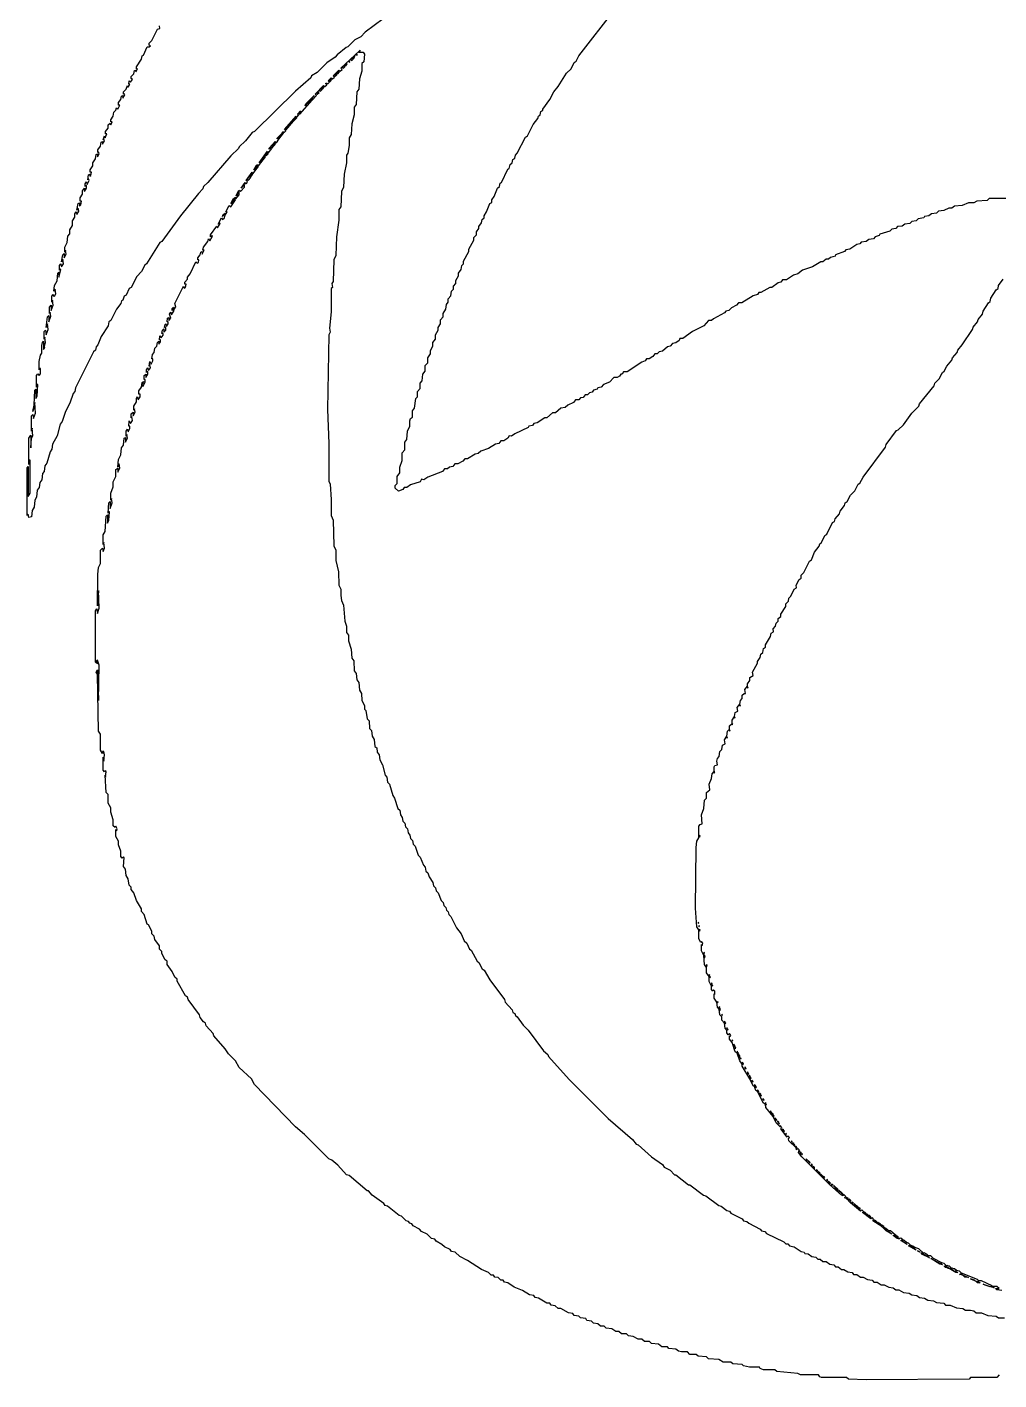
# Model space of a CAD drawing. Extents: x -695846 to 822170, y -413475 to 397179.
# Drawn here: x -309590 to -309173, y 126819 to 127400 of the extents above; entities that cross this region are included whole.
import ezdxf

# ---------------------------------------------------------------- set-up
doc = ezdxf.new("R2010")
doc.units = 0
doc.header["$LTSCALE"] = 1000
doc.header["$MEASUREMENT"] = 0

# ---------------------------------------------------------------- blocks, each defined once
blk = doc.blocks.new('中亿国际')
at = {"color": 4, "linetype": 'Continuous'}
for points in [[(2530224.44, -167420.67), (2530216.76, -167426.43), (2530214.84, -167428.35), (2530212.37, -167429.73), (2530209.35, -167432.74), (2530208.53, -167433.02), (2530204.69, -167436.04), (2530203.87, -167437.13), (2530200.3, -167439.6), (2530196.19, -167443.72), (2530193.72, -167445.09), (2530193.44, -167445.91), (2530186.86, -167451.67), (2530169.3, -167468.96), (2530168.2, -167469.5), (2530165.46, -167473.07), (2530162.72, -167475.54), (2530162.44, -167476.36), (2530159.15, -167479.38), (2530149.27, -167490.9), (2530147.35, -167492.55), (2530147.08, -167493.65), (2530145.16, -167495.57), (2530137.48, -167505.17), (2530129.52, -167516.14), (2530128.7, -167516.69), (2530122.94, -167525.74), (2530122.12, -167526.29), (2530120.74, -167529.04), (2530118.82, -167531.23), (2530116.35, -167535.89), (2530115.53, -167536.44), (2530114.16, -167539.19), (2530113.34, -167539.73), (2530112.79, -167541.38), (2530112.24, -167541.66), (2530111.96, -167542.75), (2530110.04, -167545.22), (2530107.58, -167550.16), (2530106.75, -167550.71), (2530106.48, -167552.35), (2530103.46, -167557.02), (2530102.09, -167560.58), (2530101.27, -167561.41), (2530100.99, -167562.78), (2530100.17, -167563.6), (2530092.49, -167578.97), (2530092.21, -167580.61), (2530091.39, -167581.43), (2530090.02, -167585.55), (2530088.1, -167589.12), (2530086.73, -167593.5), (2530085.9, -167594.6), (2530084.53, -167599.54), (2530082.61, -167603.11), (2530082.34, -167605.3), (2530081.51, -167606.4), (2530080.14, -167611.34), (2530079.32, -167612.43), (2530079.04, -167614.9), (2530078.22, -167615.73), (2530077.95, -167618.47), (2530077.12, -167619.57), (2530076.85, -167621.76), (2530076.03, -167622.86), (2530075.75, -167625.88), (2530074.93, -167627.25), (2530074.66, -167630.27), (2530073.83, -167631.64), (2530073.56, -167634.38), (2530072.46, -167634.66), (2530072.19, -167633.28), (2530071.64, -167633.83), (2530071.64, -167613.26), (2530072.19, -167612.71), (2530072.19, -167625.6), (2530073.01, -167624.23), (2530073.01, -167609.97), (2530072.46, -167609.97), (2530072.46, -167611.89), (2530072.46, -167600.64), (2530073.28, -167599.27), (2530073.28, -167604.75), (2530073.56, -167600.64), (2530074.11, -167599.54), (2530073.83, -167596.25), (2530073.56, -167597.62), (2530073.56, -167591.04), (2530074.11, -167590.49), (2530074.38, -167592.13), (2530075.2, -167589.94), (2530074.93, -167585.27), (2530074.11, -167589.12), (2530074.66, -167586.37), (2530074.93, -167580.06), (2530075.48, -167579.51), (2530075.48, -167583.63), (2530076.03, -167582.53), (2530076.3, -167577.59), (2530075.75, -167577.59), (2530075.75, -167578.69), (2530075.75, -167573.75), (2530076.3, -167572.93), (2530076.85, -167573.75), (2530077.4, -167572.93), (2530077.4, -167570.73), (2530076.85, -167570.73), (2530076.85, -167571.28), (2530076.85, -167567.72), (2530077.4, -167564.97), (2530077.95, -167564.15), (2530077.95, -167560.86), (2530078.22, -167559.49), (2530078.77, -167558.94), (2530078.77, -167562.5), (2530079.32, -167561.68), (2530079.04, -167561.41), (2530079.59, -167559.49), (2530079.32, -167557.29), (2530079.04, -167558.12), (2530079.04, -167554.82), (2530079.59, -167554.27), (2530079.87, -167556.2), (2530080.69, -167554), (2530080.42, -167551.53), (2530079.87, -167553.18), (2530080.42, -167548.51), (2530080.96, -167547.96), (2530080.96, -167550.71), (2530081.79, -167548.24), (2530081.51, -167546.59), (2530081.24, -167547.14), (2530081.24, -167544.4), (2530082.06, -167543.58), (2530082.06, -167545.77), (2530082.89, -167543.58), (2530082.61, -167541.38), (2530082.34, -167542.2), (2530082.34, -167539.73), (2530082.89, -167538.91), (2530082.89, -167539.46), (2530083.43, -167539.73), (2530083.98, -167538.64), (2530083.71, -167536.72), (2530083.16, -167537.54), (2530083.43, -167535.07), (2530084.53, -167533.15), (2530084.81, -167529.86), (2530085.35, -167529.31), (2530085.35, -167531.5), (2530086.18, -167528.21), (2530085.9, -167527.94), (2530085.63, -167528.49), (2530085.63, -167526.57), (2530086.18, -167525.74), (2530086.45, -167527.12), (2530087.27, -167525.74), (2530087, -167523.82), (2530086.45, -167524.92), (2530087, -167521.9), (2530087.55, -167521.35), (2530087.55, -167523.27), (2530088.37, -167521.63), (2530088.1, -167519.98), (2530087.82, -167520.81), (2530087.82, -167518.61), (2530088.92, -167516.69), (2530089.19, -167513.95), (2530090.02, -167512.85), (2530090.02, -167511.2), (2530091.12, -167509.28), (2530091.12, -167507.36), (2530092.21, -167505.72), (2530092.21, -167504.35), (2530092.76, -167503.52), (2530093.04, -167504.62), (2530093.86, -167503.25), (2530093.58, -167501.88), (2530093.04, -167502.7), (2530093.58, -167499.96), (2530094.13, -167499.68), (2530094.13, -167501.05), (2530094.68, -167500.5), (2530094.96, -167498.86), (2530094.41, -167498.86), (2530094.41, -167497.49), (2530095.5, -167495.84), (2530095.5, -167494.47), (2530096.33, -167493.37), (2530096.33, -167494.74), (2530097.15, -167493.37), (2530097.15, -167492.27), (2530096.88, -167492), (2530096.6, -167492.55), (2530096.6, -167491.45), (2530097.15, -167490.63), (2530097.43, -167491.73), (2530098.25, -167490.08), (2530097.97, -167489.26), (2530097.7, -167489.81), (2530097.97, -167487.61), (2530098.52, -167487.34), (2530098.52, -167488.16), (2530099.07, -167487.89), (2530099.35, -167486.51), (2530098.8, -167486.51), (2530098.8, -167485.42), (2530099.89, -167483.77), (2530099.89, -167482.4), (2530100.99, -167480.75), (2530101.27, -167478.83), (2530101.81, -167478.56), (2530101.81, -167479.93), (2530102.64, -167478.56), (2530102.36, -167477.73), (2530102.09, -167478.01), (2530102.09, -167476.91), (2530103.19, -167475.27), (2530103.46, -167473.62), (2530104.01, -167473.35), (2530104.01, -167474.44), (2530104.83, -167473.07), (2530104.56, -167472.25), (2530104.28, -167472.52), (2530104.83, -167470.88), (2530105.11, -167471.7), (2530105.93, -167470.05), (2530105.38, -167470.05), (2530105.38, -167468.96), (2530106.48, -167467.58), (2530106.48, -167466.21), (2530107.3, -167465.39), (2530107.58, -167466.21), (2530108.12, -167464.84), (2530107.58, -167464.84), (2530107.58, -167464.02), (2530108.67, -167462.37), (2530108.95, -167460.73), (2530109.77, -167459.9), (2530110.04, -167458.81), (2530110.59, -167459.35), (2530111.42, -167457.71), (2530110.87, -167457.71), (2530110.87, -167456.61), (2530111.96, -167455.24), (2530112.24, -167453.87), (2530112.79, -167453.59), (2530112.79, -167454.69), (2530113.61, -167453.32), (2530113.34, -167452.77), (2530113.06, -167453.04), (2530113.06, -167451.95), (2530114.16, -167450.85), (2530114.71, -167449.2), (2530114.98, -167450.03), (2530115.81, -167448.65), (2530115.26, -167448.65), (2530115.53, -167447.28), (2530116.08, -167447.83), (2530116.9, -167446.73), (2530116.35, -167446.19), (2530116.35, -167445.36), (2530117.45, -167444.27), (2530117.73, -167442.89), (2530118.27, -167442.62), (2530118.27, -167443.44), (2530119.1, -167442.07), (2530118.55, -167442.07), (2530118.55, -167441.25), (2530120.74, -167437.96), (2530121.02, -167436.58), (2530121.57, -167436.31), (2530123.21, -167432.74), (2530124.04, -167432.74), (2530124.58, -167432.19), (2530124.04, -167431.92), (2530124.04, -167431.1), (2530125.13, -167430), (2530127.6, -167425.06), (2530128.7, -167424.79), (2530128.43, -167423.69)], [(2530490, -167966.33), (2530487.81, -167966.05), (2530487.26, -167965.51), (2530488.9, -167965.51), (2530487.81, -167964.68), (2530485.61, -167964.68), (2530486.71, -167965.23), (2530482.87, -167964.13), (2530482.05, -167963.59), (2530484.79, -167964.68), (2530485.89, -167964.41), (2530481.22, -167962.21), (2530480.13, -167962.21), (2530479.85, -167962.49), (2530480.67, -167963.04), (2530479.58, -167963.04), (2530478.21, -167961.94), (2530476.56, -167961.39), (2530479.3, -167962.49), (2530480.13, -167962.21), (2530479.58, -167961.67), (2530472.72, -167958.92), (2530472.72, -167959.47), (2530475.74, -167960.84), (2530474.09, -167960.57), (2530473.27, -167959.75), (2530471.9, -167959.47), (2530472.72, -167958.92), (2530471.9, -167958.1), (2530470.52, -167957.82), (2530470.25, -167958.1), (2530471.07, -167958.65), (2530470.25, -167958.65), (2530466.68, -167956.45), (2530465.86, -167956.45), (2530465.31, -167955.9), (2530466.13, -167955.63), (2530465.31, -167954.81), (2530464.21, -167954.53), (2530463.94, -167954.81), (2530464.49, -167955.36), (2530463.39, -167955.08), (2530459.55, -167952.61), (2530463.67, -167954.81), (2530464.21, -167954.53), (2530460.65, -167952.61), (2530459.55, -167951.52), (2530457.9, -167951.52), (2530459, -167952.34), (2530455.98, -167950.97), (2530455.44, -167950.14), (2530456.26, -167950.14), (2530454.34, -167948.5), (2530452.69, -167947.95), (2530452.42, -167948.22), (2530453.24, -167949.05), (2530449.95, -167947.13), (2530450.77, -167946.85), (2530449.95, -167946.03), (2530449.13, -167945.75), (2530448.85, -167946.03), (2530449.4, -167946.58), (2530446.66, -167944.93), (2530447.48, -167944.66), (2530446.66, -167943.83), (2530445.83, -167944.11), (2530446.11, -167944.38), (2530445.01, -167944.11), (2530443.36, -167942.74), (2530444.19, -167942.46), (2530442.27, -167940.82), (2530441.17, -167940.82), (2530442.82, -167942.19), (2530440.35, -167940.82), (2530438.43, -167938.9), (2530434.59, -167936.43), (2530435.13, -167935.88), (2530434.31, -167935.05), (2530433.76, -167935.6), (2530430.2, -167932.86), (2530430.74, -167932.59), (2530429.92, -167931.76), (2530429.37, -167932.31), (2530424.98, -167928.75), (2530423.34, -167926.82), (2530422.51, -167926.55), (2530423.06, -167926), (2530422.24, -167925.18), (2530421.69, -167925.45), (2530421.97, -167925.73), (2530421.14, -167925.45), (2530416.2, -167921.06), (2530404.13, -167908.99), (2530402.76, -167907.07), (2530403.04, -167905.98), (2530402.49, -167905.43), (2530401.94, -167905.98), (2530401.67, -167905.15), (2530398.65, -167902.13), (2530398.37, -167901.31), (2530398.92, -167900.76), (2530398.1, -167899.94), (2530397.82, -167900.49), (2530395.08, -167896.92), (2530395.63, -167896.37), (2530394.81, -167895.55), (2530394.81, -167896.1), (2530393.16, -167894.45), (2530391.79, -167891.71), (2530388.77, -167887.87), (2530388.5, -167886.5), (2530387.67, -167885.95), (2530385.2, -167881.01), (2530384.38, -167880.46), (2530383.83, -167878.82), (2530383.28, -167878.54), (2530381.91, -167875.52), (2530378.62, -167870.04), (2530378.62, -167869.21), (2530377.52, -167867.84), (2530376.43, -167864.55), (2530375.6, -167864), (2530374.23, -167859.89), (2530373.13, -167858.51), (2530373.13, -167857.14), (2530373.41, -167857.42), (2530373.68, -167856.87), (2530373.13, -167856.05), (2530372.59, -167856.59), (2530372.04, -167855.77), (2530372.04, -167854.67), (2530371.21, -167853.85), (2530370.94, -167851.66), (2530369.84, -167850.28), (2530369.84, -167848.91), (2530369.02, -167848.09), (2530368.74, -167845.62), (2530367.92, -167844.8), (2530367.65, -167842.6), (2530366.55, -167840.96), (2530366.55, -167839.04), (2530366.82, -167839.31), (2530366.82, -167837.94), (2530366.28, -167837.39), (2530366, -167837.94), (2530365.45, -167837.12), (2530365.45, -167835.74), (2530364.36, -167833.82), (2530364.36, -167831.63), (2530363.26, -167829.98), (2530363.26, -167827.79), (2530362.43, -167826.42), (2530362.16, -167822.58), (2530361.06, -167820.66), (2530361.06, -167817.91), (2530361.34, -167818.46), (2530361.61, -167817.36), (2530361.06, -167816.54), (2530360.79, -167817.09), (2530359.97, -167815.44), (2530359.97, -167811.6), (2530359.14, -167810.23), (2530358.59, -167802.28), (2530358.87, -167776.21), (2530359.14, -167773.47), (2530359.97, -167772.1), (2530359.97, -167767.16), (2530360.51, -167766.34), (2530361.34, -167766.06), (2530361.06, -167762.22), (2530362.16, -167759.48), (2530362.43, -167755.91), (2530363.26, -167755.09), (2530363.26, -167752.62), (2530364.63, -167751.52), (2530364.36, -167749.05), (2530365.45, -167746.59), (2530365.73, -167744.66), (2530366.55, -167743.57), (2530366.55, -167741.65), (2530366.82, -167741.1), (2530367.92, -167740.82), (2530367.65, -167739.18), (2530367.92, -167738.08), (2530368.74, -167737.26), (2530369.02, -167735.06), (2530369.84, -167734.24), (2530370.12, -167732.32), (2530371.21, -167731.77), (2530370.94, -167730.12), (2530372.04, -167728.48), (2530372.31, -167726.28), (2530373.13, -167725.46), (2530373.13, -167724.09), (2530374.23, -167722.99), (2530374.23, -167721.62), (2530375.33, -167719.97), (2530375.6, -167718.33), (2530376.7, -167717.78), (2530376.43, -167716.13), (2530377.52, -167714.76), (2530377.8, -167713.12), (2530378.62, -167712.29), (2530378.62, -167710.92), (2530379.44, -167710.1), (2530379.99, -167710.1), (2530379.72, -167708.45), (2530380.82, -167707.08), (2530380.82, -167705.98), (2530381.91, -167704.61), (2530381.91, -167703.24), (2530383.28, -167702.42), (2530383.01, -167701.05), (2530385.2, -167697.2), (2530385.2, -167696.38), (2530386.3, -167694.74), (2530386.58, -167693.36), (2530387.4, -167692.54), (2530387.67, -167690.89), (2530388.5, -167690.35), (2530388.5, -167689.25), (2530390.69, -167685.68), (2530390.97, -167684.31), (2530392.06, -167683.76), (2530391.79, -167682.39), (2530392.89, -167681.29), (2530393.16, -167679.92), (2530393.98, -167679.1), (2530393.98, -167678), (2530395.08, -167677.18), (2530395.08, -167676.08), (2530397.28, -167672.79), (2530397.28, -167671.69), (2530398.37, -167670.59), (2530398.65, -167669.22), (2530399.47, -167668.4), (2530400.84, -167665.38), (2530401.94, -167664.83), (2530401.67, -167663.74), (2530403.04, -167661.27), (2530403.86, -167660.72), (2530403.86, -167659.35), (2530404.96, -167658.25), (2530407.43, -167653.31), (2530408.25, -167652.76), (2530409.62, -167649.47), (2530411.54, -167647), (2530411.82, -167645.9), (2530412.64, -167645.35), (2530414.01, -167642.34), (2530414.83, -167641.79), (2530417.3, -167636.85), (2530418.13, -167636.3), (2530418.4, -167635.2), (2530420.32, -167633.01), (2530420.59, -167631.91), (2530422.51, -167629.44), (2530422.79, -167628.35), (2530423.61, -167627.8), (2530424.98, -167625.05), (2530426.9, -167623.13), (2530428.28, -167620.39), (2530429.1, -167619.84), (2530430.47, -167617.37), (2530440.07, -167604.48), (2530440.35, -167603.38), (2530444.74, -167597.35), (2530445.56, -167597.07), (2530447.75, -167594.88), (2530451.32, -167589.94), (2530454.34, -167586.92), (2530454.61, -167585.82), (2530460.92, -167578.14), (2530461.2, -167577.04), (2530463.12, -167575.12), (2530464.49, -167572.38), (2530465.31, -167571.83), (2530466.41, -167569.64), (2530468.6, -167567.17), (2530468.88, -167566.07), (2530470.8, -167563.88), (2530471.07, -167562.78), (2530472.99, -167560.58), (2530477.38, -167554), (2530477.66, -167552.9), (2530479.58, -167550.71), (2530479.85, -167549.61), (2530481.77, -167547.42), (2530482.05, -167546.04), (2530484.24, -167542.48), (2530485.06, -167541.93), (2530485.34, -167540.56), (2530487.53, -167536.99), (2530488.36, -167536.44), (2530488.63, -167535.07), (2530490.55, -167532.33)], [(2530497.13, -167497.76), (2530484.51, -167497.76), (2530483.69, -167498.58), (2530479.3, -167498.86), (2530477.93, -167499.68), (2530475.74, -167499.68), (2530472.99, -167500.78), (2530469.7, -167501.05), (2530468.6, -167501.88), (2530467.23, -167501.88), (2530465.04, -167502.97), (2530462.84, -167503.25), (2530462.02, -167504.07), (2530459.82, -167504.35), (2530458.73, -167505.17), (2530456.81, -167505.44), (2530456.53, -167505.99), (2530454.06, -167506.54), (2530453.24, -167507.36), (2530451.32, -167507.64), (2530450.5, -167508.46), (2530448.3, -167508.73), (2530447.21, -167509.56), (2530445.28, -167509.83), (2530444.46, -167510.66), (2530442.82, -167510.93), (2530441.99, -167511.75), (2530437.6, -167513.12), (2530437.33, -167513.67), (2530435.68, -167514.22), (2530434.86, -167515.04), (2530432.94, -167515.32), (2530431.84, -167516.14), (2530429.65, -167516.42), (2530429.1, -167517.24), (2530427.73, -167517.51), (2530424.71, -167519.43), (2530423.06, -167519.71), (2530422.51, -167520.53), (2530418.67, -167521.9), (2530418.4, -167522.45), (2530416.48, -167523), (2530415.66, -167523.82), (2530414.56, -167523.82), (2530413.19, -167524.92), (2530412.36, -167524.92), (2530408.8, -167527.12), (2530404.41, -167528.49), (2530402.49, -167530.13), (2530400.57, -167530.68), (2530397.55, -167532.6), (2530395.9, -167532.6), (2530395.08, -167533.7), (2530393.98, -167533.97), (2530391.24, -167535.89), (2530390.42, -167535.89), (2530386.58, -167538.09), (2530385.75, -167538.09), (2530385.2, -167538.91), (2530383.28, -167539.46), (2530378.35, -167542.48), (2530376.97, -167542.48), (2530376.15, -167543.58), (2530373.96, -167544.67), (2530372.86, -167545.77), (2530371.49, -167546.04), (2530370.94, -167546.87), (2530366.28, -167549.34), (2530365.45, -167550.16), (2530364.08, -167550.16), (2530362.16, -167552.35), (2530357.22, -167554.82), (2530353.11, -167557.84), (2530351.74, -167557.84), (2530351.46, -167558.66), (2530350.09, -167559.76), (2530348.72, -167560.04), (2530347.62, -167561.13), (2530346.52, -167561.41), (2530344.33, -167563.33), (2530342.96, -167563.6), (2530342.13, -167564.43), (2530341.04, -167564.43), (2530340.21, -167565.52), (2530338.57, -167566.62), (2530337.47, -167566.62), (2530336.92, -167567.44), (2530335.55, -167567.99), (2530329.24, -167572.11), (2530327.59, -167572.11), (2530327.05, -167573.2), (2530326.5, -167573.2), (2530325.95, -167574.03), (2530324.85, -167574.58), (2530323.48, -167574.58), (2530321.56, -167576.5), (2530319.09, -167577.59), (2530317.99, -167578.69), (2530316.62, -167578.97), (2530316.35, -167579.51), (2530314.7, -167580.06), (2530314.15, -167580.89), (2530313.05, -167581.16), (2530312.23, -167581.98), (2530311.13, -167581.98), (2530310.31, -167583.08), (2530309.21, -167583.35), (2530308.39, -167584.18), (2530307.02, -167584.18), (2530306.2, -167585.27), (2530303.73, -167586.37), (2530302.63, -167587.47), (2530300.71, -167587.74), (2530298.51, -167589.66), (2530297.14, -167589.66), (2530294.67, -167591.86), (2530293.85, -167591.86), (2530290.56, -167594.05), (2530289.19, -167594.33), (2530288.64, -167595.15), (2530286.99, -167595.43), (2530286.72, -167595.97), (2530280.96, -167598.72), (2530279.58, -167599.81), (2530278.49, -167599.54), (2530277.94, -167600.64), (2530276.29, -167601.74), (2530274.92, -167601.74), (2530274.1, -167602.83), (2530272.73, -167603.11), (2530269.71, -167605.03), (2530266.42, -167606.12), (2530265.32, -167607.22), (2530263.95, -167607.5), (2530260.66, -167609.42), (2530259.56, -167609.42), (2530258.74, -167610.51), (2530256.54, -167611.61), (2530255.17, -167611.61), (2530254.35, -167612.71), (2530252.97, -167612.98), (2530252.15, -167613.81), (2530250.78, -167613.81), (2530249.96, -167614.9), (2530243.65, -167617.37), (2530242, -167618.47), (2530240.9, -167618.2), (2530240.35, -167619.29), (2530236.24, -167620.66), (2530234.59, -167621.76), (2530233.5, -167621.76), (2530232.95, -167622.58), (2530231.03, -167623.41), (2530229.66, -167622.04), (2530229.66, -167620.94), (2530230.48, -167620.12), (2530230.48, -167617.1), (2530231.58, -167615.45), (2530231.58, -167612.98), (2530232.67, -167610.24), (2530232.67, -167606.95), (2530233.77, -167605.58), (2530233.77, -167602.28), (2530234.59, -167601.19), (2530234.87, -167597.62), (2530235.97, -167595.43), (2530235.97, -167593.23), (2530236.24, -167592.13), (2530237.06, -167591.58), (2530237.06, -167588.84), (2530237.89, -167587.74), (2530238.43, -167583.63), (2530239.26, -167582.81), (2530239.26, -167580.61), (2530240.35, -167579.24), (2530240.35, -167577.04), (2530241.18, -167575.95), (2530241.45, -167573.2), (2530242.55, -167571.83), (2530242.55, -167569.36), (2530243.65, -167568.27), (2530243.65, -167566.07), (2530244.74, -167564.43), (2530244.74, -167563.05), (2530245.84, -167561.13), (2530245.84, -167559.49), (2530246.94, -167558.12), (2530246.94, -167556.2), (2530248.04, -167554.27), (2530248.04, -167553.18), (2530249.13, -167551.53), (2530249.13, -167549.89), (2530250.23, -167548.51), (2530250.23, -167547.14), (2530251.33, -167545.22), (2530251.6, -167543.3), (2530252.43, -167542.2), (2530252.43, -167540.83), (2530253.52, -167539.46), (2530253.8, -167537.54), (2530254.62, -167536.72), (2530254.62, -167535.35), (2530255.72, -167534.25), (2530255.72, -167532.88), (2530256.81, -167530.96), (2530256.81, -167529.86), (2530257.91, -167528.21), (2530258.19, -167526.57), (2530259.01, -167525.74), (2530259.01, -167524.65), (2530261.2, -167520.53), (2530261.2, -167519.43), (2530263.4, -167515.59), (2530263.4, -167514.5), (2530264.5, -167513.4), (2530264.5, -167512.03), (2530265.59, -167510.66), (2530265.59, -167509.83), (2530266.69, -167508.19), (2530266.97, -167506.81), (2530267.79, -167505.99), (2530267.79, -167505.17), (2530268.89, -167503.52), (2530270.26, -167499.96), (2530271.08, -167499.41), (2530271.08, -167498.31), (2530272.18, -167496.94), (2530273.55, -167493.37), (2530274.37, -167492.55), (2530274.65, -167491.18), (2530275.2, -167490.9), (2530277.94, -167485.14), (2530278.49, -167484.87), (2530279.04, -167483.22), (2530279.86, -167482.4), (2530280.13, -167481.03), (2530280.96, -167480.48), (2530281.23, -167479.11), (2530282.05, -167478.28), (2530285.62, -167471.42), (2530286.44, -167470.88), (2530288.91, -167465.94), (2530290.83, -167463.47), (2530291.11, -167462.37), (2530291.93, -167461.82), (2530292.2, -167460.45), (2530293.03, -167459.9), (2530293.03, -167459.35), (2530296.05, -167455.24), (2530297.69, -167451.95), (2530299.61, -167449.75), (2530303.18, -167443.99), (2530305.1, -167442.07), (2530306.47, -167439.33), (2530307.29, -167438.78), (2530308.39, -167436.58), (2530324.03, -167416.56)], [(2530214.29, -167434.39), (2530214.57, -167434.11), (2530214.02, -167434.94), (2530215.94, -167434.94), (2530216.49, -167435.76), (2530216.21, -167439.05), (2530215.39, -167439.88), (2530215.39, -167443.17), (2530214.29, -167446.46), (2530214.02, -167450.85), (2530213.2, -167451.95), (2530212.92, -167457.43), (2530212.1, -167458.53), (2530212.1, -167461.82), (2530211, -167465.66), (2530210.73, -167470.33), (2530209.9, -167471.7), (2530209.9, -167474.99), (2530209.35, -167478.28), (2530208.81, -167479.11), (2530208.81, -167482.4), (2530207.71, -167487.34), (2530207.43, -167492.82), (2530206.61, -167494.74), (2530206.34, -167501.33), (2530205.51, -167502.42), (2530205.51, -167507.09), (2530204.42, -167514.22), (2530204.14, -167522.18), (2530203.32, -167524.1), (2530203.04, -167533.43), (2530202.5, -167534.25), (2530202.77, -167535.89), (2530202.22, -167536.44), (2530202.22, -167546.32), (2530201.4, -167553.45), (2530201.67, -167555.1), (2530201.12, -167556.2), (2530200.58, -167588.29), (2530201.12, -167602.83), (2530201.12, -167619.02), (2530201.67, -167620.39), (2530202.22, -167626.97), (2530202.22, -167633.83), (2530203.04, -167635.75), (2530203.32, -167646.73), (2530204.14, -167648.65), (2530204.14, -167653.04), (2530205.24, -167657.97), (2530205.51, -167663.74), (2530206.34, -167665.38), (2530206.34, -167668.12), (2530206.61, -167670.32), (2530207.43, -167672.24), (2530207.98, -167679.1), (2530208.81, -167681.29), (2530208.81, -167684.04), (2530209.63, -167685.13), (2530209.63, -167687.6), (2530210.73, -167691.17), (2530211, -167695.01), (2530211.82, -167696.11), (2530212.1, -167700.5), (2530212.92, -167701.59), (2530213.2, -167704.34), (2530214.02, -167705.43), (2530214.29, -167708.73), (2530215.12, -167710.1), (2530215.39, -167713.12), (2530216.49, -167715.31), (2530216.49, -167716.96), (2530217.04, -167717.51), (2530217.58, -167721.07), (2530218.41, -167721.89), (2530218.68, -167725.19), (2530219.51, -167726.01), (2530219.78, -167728.48), (2530220.6, -167729.85), (2530220.88, -167732.87), (2530221.7, -167733.42), (2530221.97, -167735.34), (2530222.8, -167736.43), (2530223.07, -167738.63), (2530224.17, -167740.82), (2530225.27, -167745.21), (2530226.09, -167746.04), (2530226.36, -167748.23), (2530227.19, -167749.05), (2530228.56, -167753.99), (2530229.38, -167755.09), (2530230.75, -167759.48), (2530231.58, -167760.3), (2530231.85, -167762.22), (2530232.67, -167763.32), (2530232.95, -167764.97), (2530233.77, -167765.79), (2530234.04, -167767.43), (2530234.87, -167768.26), (2530235.14, -167769.9), (2530235.97, -167771), (2530236.24, -167772.37), (2530237.06, -167773.2), (2530237.34, -167774.84), (2530238.16, -167775.66), (2530239.53, -167779.51), (2530240.35, -167780.33), (2530241.73, -167783.89), (2530242.55, -167784.72), (2530242.82, -167786.36), (2530243.65, -167787.19), (2530244.2, -167788.83), (2530245.84, -167791.3), (2530246.12, -167792.67), (2530246.94, -167793.5), (2530247.21, -167794.87), (2530248.04, -167795.69), (2530249.41, -167798.98), (2530250.23, -167799.81), (2530250.51, -167801.18), (2530251.33, -167802), (2530251.6, -167803.1), (2530252.43, -167803.92), (2530252.7, -167805.02), (2530253.52, -167805.84), (2530255.99, -167810.78), (2530257.91, -167813.25), (2530259.28, -167816.27), (2530260.38, -167817.36), (2530261.48, -167819.83), (2530262.3, -167820.38), (2530264.77, -167825.05), (2530265.59, -167825.59), (2530266.97, -167828.34), (2530267.79, -167828.89), (2530270.26, -167833), (2530276.57, -167841.51), (2530276.84, -167842.6), (2530279.86, -167845.9), (2530280.13, -167846.99), (2530280.96, -167847.54), (2530281.23, -167848.36), (2530282.05, -167848.91), (2530284.52, -167852.48), (2530286.72, -167854.67), (2530293.3, -167863.45), (2530295.22, -167865.1), (2530295.5, -167865.92), (2530304.28, -167875.8), (2530321.01, -167892.53), (2530331.43, -167901.59), (2530333.08, -167903.51), (2530333.9, -167903.78), (2530339.66, -167908.99), (2530344.33, -167912.28), (2530345.15, -167913.38), (2530347.62, -167914.75), (2530349.54, -167916.67), (2530350.09, -167916.67), (2530355.58, -167921.06), (2530356.13, -167921.06), (2530361.89, -167925.45), (2530362.98, -167925.73), (2530368.47, -167929.84), (2530369.57, -167930.12), (2530372.04, -167932.04), (2530373.13, -167932.31), (2530373.68, -167933.13), (2530378.62, -167935.6), (2530379.17, -167936.43), (2530380.54, -167936.7), (2530381.36, -167937.52), (2530386.3, -167939.99), (2530386.85, -167940.82), (2530388.22, -167941.09), (2530389.05, -167941.91), (2530396.45, -167945.48), (2530397.28, -167946.3), (2530398.1, -167946.3), (2530398.92, -167947.13), (2530400.84, -167947.67), (2530403.86, -167949.59), (2530405.23, -167949.87), (2530405.51, -167950.42), (2530406.88, -167950.69), (2530408.52, -167951.79), (2530410.17, -167952.06), (2530410.99, -167952.89), (2530412.09, -167952.89), (2530413.19, -167953.98), (2530414.56, -167953.98), (2530416.2, -167955.08), (2530417.85, -167955.36), (2530418.67, -167956.18), (2530419.77, -167956.18), (2530421.14, -167957.28), (2530422.24, -167957.28), (2530423.89, -167958.37), (2530425.81, -167958.65), (2530426.36, -167959.47), (2530427.73, -167959.47), (2530429.37, -167960.57), (2530430.47, -167960.57), (2530432.39, -167961.67), (2530434.31, -167961.94), (2530435.13, -167962.76), (2530436.51, -167962.76), (2530438.15, -167963.86), (2530439.52, -167963.86), (2530441.44, -167964.96), (2530443.36, -167965.23), (2530444.46, -167966.05), (2530445.83, -167966.05), (2530447.75, -167967.15), (2530450.22, -167967.43), (2530451.32, -167968.25), (2530453.51, -167968.52), (2530454.61, -167969.35), (2530456.81, -167969.62), (2530458.18, -167970.44), (2530460.65, -167970.72), (2530462.02, -167971.54), (2530465.04, -167971.82), (2530465.86, -167972.64), (2530467.78, -167972.64), (2530470.52, -167973.74), (2530473.27, -167974.01), (2530474.36, -167974.83), (2530476.56, -167974.83), (2530477.93, -167975.11), (2530479.03, -167975.93), (2530481.22, -167975.93), (2530483.97, -167977.03), (2530487.53, -167977.3), (2530488.63, -167978.13), (2530491.1, -167978.13)], [(2530488.9, -168002.54), (2530487.81, -168003.64), (2530476.56, -168003.64), (2530476.01, -168004.46), (2530431.84, -168004.74), (2530424.16, -168004.46), (2530423.34, -168003.64), (2530412.64, -168003.64), (2530411.82, -168003.36), (2530411.27, -168002.54), (2530403.59, -168002.54), (2530402.49, -168001.99), (2530393.43, -168001.17), (2530392.61, -168000.35), (2530387.67, -168000.35), (2530386.3, -167999.8), (2530386.03, -167999.25), (2530381.64, -167999.25), (2530379.17, -167998.7), (2530378.62, -167998.15), (2530374.51, -167997.88), (2530373.68, -167997.06), (2530370.39, -167997.06), (2530368.47, -167995.96), (2530364.08, -167995.68), (2530363.26, -167994.86), (2530359.69, -167994.59), (2530358.87, -167993.76), (2530356.13, -167993.76), (2530355.03, -167992.67), (2530352.56, -167992.67), (2530351.19, -167992.39), (2530350.09, -167991.57), (2530347.07, -167991.29), (2530346.52, -167990.47), (2530344.05, -167990.47), (2530342.68, -167989.37), (2530339.66, -167989.1), (2530338.84, -167988.28), (2530336.65, -167988.28), (2530335.55, -167987.18), (2530333.9, -167987.18), (2530331.71, -167986.08), (2530329.79, -167985.81), (2530328.97, -167984.98), (2530326.77, -167984.98), (2530325.67, -167983.89), (2530324.3, -167983.89), (2530322.66, -167982.79), (2530320.19, -167982.52), (2530319.36, -167981.69), (2530317.72, -167981.69), (2530316.62, -167980.59), (2530314.7, -167980.32), (2530313.88, -167979.5), (2530311.96, -167979.22), (2530311.41, -167978.4), (2530309.21, -167978.13), (2530308.39, -167977.3), (2530306.47, -167977.03), (2530305.92, -167976.21), (2530304, -167975.93), (2530300.71, -167974.01), (2530299.61, -167974.01), (2530298.24, -167972.91), (2530296.59, -167972.64), (2530296.05, -167971.82), (2530294.67, -167971.82), (2530291.11, -167969.62), (2530289.74, -167969.35), (2530289.19, -167968.52), (2530287.27, -167968.25), (2530284.25, -167966.33), (2530280.68, -167964.96), (2530277.94, -167963.04), (2530276.57, -167962.76), (2530276.02, -167961.94), (2530274.92, -167961.94), (2530273.82, -167960.84), (2530272.45, -167960.57), (2530271.9, -167959.75), (2530270.81, -167959.75), (2530269.71, -167958.65), (2530266.69, -167957.28), (2530260.66, -167953.44), (2530257.36, -167951.79), (2530255.44, -167949.87), (2530253.8, -167949.59), (2530253.25, -167948.77), (2530250.78, -167947.67), (2530249.68, -167946.58), (2530247.21, -167945.21), (2530246.66, -167944.38), (2530245.29, -167944.11), (2530243.37, -167942.19), (2530240.9, -167941.09), (2530240.08, -167939.99), (2530237.34, -167938.62), (2530236.79, -167937.8), (2530235.97, -167937.52), (2530235.42, -167936.7), (2530234.32, -167936.43), (2530232.4, -167934.51), (2530231.3, -167934.23), (2530226.36, -167930.12), (2530225.27, -167929.84), (2530224.72, -167929.02), (2530219.78, -167925.45), (2530218.13, -167923.53), (2530217.58, -167923.53), (2530209.9, -167916.95), (2530208.81, -167916.67), (2530204.97, -167912.56), (2530202.5, -167910.36), (2530201.12, -167909.82), (2530190.7, -167899.39), (2530186.86, -167896.1), (2530169.3, -167877.99), (2530167.93, -167875.52), (2530162.72, -167870.59), (2530161.07, -167867.84), (2530158.05, -167864.82), (2530156.68, -167862.63), (2530151.74, -167857.14), (2530151.47, -167856.05), (2530148.45, -167852.75), (2530148.18, -167851.66), (2530147.35, -167851.11), (2530145.98, -167849.19), (2530145.71, -167848.09), (2530140.77, -167841.51), (2530140.5, -167840.41), (2530139.67, -167839.86), (2530136.11, -167833.55), (2530136.11, -167832.73), (2530135.01, -167831.9), (2530133.91, -167829.43), (2530131.72, -167826.42), (2530131.72, -167825.05), (2530130.89, -167824.5), (2530129.52, -167821.75), (2530129.52, -167820.93), (2530128.43, -167819.83), (2530128.43, -167818.46), (2530126.5, -167815.72), (2530126.23, -167814.35), (2530125.13, -167813.25), (2530125.13, -167812.15), (2530123.76, -167809.41), (2530123.21, -167809.13), (2530121.84, -167805.02), (2530120.74, -167803.65), (2530120.74, -167802.55), (2530118.55, -167798.98), (2530117.45, -167795.69), (2530116.35, -167794.32), (2530116.35, -167793.22), (2530115.53, -167792.4), (2530114.98, -167789.66), (2530114.16, -167788.28), (2530113.89, -167785.54), (2530113.06, -167784.44), (2530113.34, -167780.6), (2530113.06, -167780.33), (2530112.51, -167780.88), (2530111.96, -167780.05), (2530111.96, -167777.86), (2530110.87, -167775.12), (2530110.87, -167773.47), (2530109.77, -167771.55), (2530109.77, -167768.53), (2530110.04, -167769.08), (2530110.32, -167768.26), (2530109.77, -167767.16), (2530109.5, -167767.71), (2530108.67, -167766.89), (2530108.67, -167764.42), (2530107.58, -167761.12), (2530107.58, -167759.2), (2530106.48, -167757.28), (2530106.48, -167753.44), (2530105.66, -167752.62), (2530105.11, -167745.21), (2530105.38, -167746.04), (2530105.66, -167743.57), (2530105.11, -167743.29), (2530104.83, -167743.84), (2530104.28, -167743.02), (2530104.28, -167737.53), (2530104.56, -167739.18), (2530104.83, -167736.43), (2530104.56, -167735.06), (2530104.01, -167735.06), (2530104.01, -167735.89), (2530103.19, -167734.51), (2530103.19, -167727.66), (2530102.36, -167726.28), (2530101.81, -167701.87), (2530101.27, -167701.05), (2530101.81, -167699.95), (2530102.36, -167713.12), (2530102.64, -167698.03), (2530101.81, -167695.83), (2530101.27, -167696.11), (2530101.81, -167697.48), (2530100.99, -167696.66), (2530100.99, -167674.71), (2530101.54, -167673.89), (2530101.81, -167675.81), (2530102.64, -167673.61), (2530102.36, -167665.93), (2530101.81, -167672.51), (2530102.09, -167659.07), (2530102.36, -167656.05), (2530103.19, -167654.41), (2530103.19, -167648.65), (2530104.01, -167647.82), (2530104.28, -167649.2), (2530104.83, -167647.82), (2530104.56, -167645.35), (2530104.28, -167646.18), (2530104.28, -167642.06), (2530105.11, -167640.69), (2530105.66, -167634.11), (2530106.2, -167633.56), (2530106.2, -167637.12), (2530106.75, -167635.75), (2530107.03, -167632.19), (2530106.48, -167632.19), (2530106.48, -167632.74), (2530106.75, -167628.35), (2530107.3, -167627.8), (2530107.3, -167630.81), (2530108.12, -167628.35), (2530107.85, -167626.43), (2530107.58, -167627.25), (2530107.58, -167624.23), (2530108.67, -167621.49), (2530108.67, -167619.29), (2530109.77, -167617.1), (2530109.77, -167614.08), (2530110.59, -167613.53), (2530110.59, -167615.18), (2530111.42, -167613.53), (2530111.14, -167611.61), (2530110.59, -167612.98), (2530110.87, -167609.69), (2530111.96, -167607.77), (2530112.24, -167604.75), (2530113.06, -167603.66), (2530113.34, -167600.64), (2530113.89, -167600.36), (2530113.89, -167602.28), (2530114.71, -167600.64), (2530114.43, -167598.99), (2530114.16, -167599.81), (2530114.16, -167597.62), (2530114.71, -167596.8), (2530114.98, -167597.89), (2530115.81, -167596.52), (2530115.81, -167595.43), (2530115.26, -167595.43), (2530115.53, -167593.23), (2530116.08, -167594.33), (2530116.9, -167592.96), (2530116.63, -167591.31), (2530116.35, -167591.86), (2530116.35, -167590.21), (2530117.18, -167589.39), (2530117.18, -167591.04), (2530118, -167589.39), (2530117.73, -167588.02), (2530117.45, -167588.57), (2530117.45, -167586.92), (2530118.55, -167585), (2530118.55, -167583.63), (2530119.1, -167582.81), (2530119.37, -167584.18), (2530120.2, -167582.81), (2530120.2, -167581.71), (2530119.65, -167581.71), (2530119.65, -167580.34), (2530120.74, -167578.69), (2530121.02, -167576.77), (2530121.57, -167576.22), (2530121.02, -167577.59), (2530121.29, -167578.42), (2530122.39, -167576.5), (2530122.39, -167575.4), (2530121.84, -167575.4), (2530121.84, -167573.75), (2530122.66, -167573.2), (2530122.66, -167574.58), (2530123.49, -167573.2), (2530123.49, -167572.11), (2530123.21, -167571.83), (2530122.94, -167572.38), (2530122.94, -167571.28), (2530123.49, -167570.46), (2530123.76, -167571.56), (2530124.58, -167570.46), (2530124.31, -167569.09), (2530124.04, -167569.64), (2530124.31, -167567.72), (2530124.86, -167568.81), (2530125.68, -167567.44), (2530125.68, -167566.62), (2530125.13, -167566.62), (2530125.41, -167564.7), (2530126.23, -167563.88), (2530126.5, -167561.96), (2530127.33, -167561.13), (2530127.6, -167559.49), (2530128.15, -167558.94), (2530128.15, -167560.31), (2530128.97, -167559.21), (2530128.97, -167558.39), (2530128.43, -167558.39), (2530128.7, -167556.74), (2530129.25, -167557.57), (2530130.07, -167556.47), (2530130.07, -167555.65), (2530129.52, -167555.65), (2530129.8, -167554.27), (2530130.35, -167553.73), (2530130.35, -167555.1), (2530131.17, -167554.27), (2530131.17, -167553.18), (2530130.62, -167553.18), (2530130.89, -167551.81), (2530131.17, -167551.53), (2530131.44, -167552.63), (2530132.27, -167551.53), (2530132.27, -167550.71), (2530131.72, -167550.71), (2530131.99, -167549.06), (2530132.54, -167548.79), (2530132.54, -167550.16), (2530133.36, -167549.06), (2530132.81, -167547.42), (2530133.36, -167546.59), (2530133.64, -167547.69), (2530134.73, -167545.77), (2530134.46, -167544.95), (2530133.91, -167545.77), (2530133.91, -167544.95), (2530134.46, -167544.4), (2530134.73, -167545.22), (2530135.56, -167544.4), (2530135.01, -167542.75), (2530138.58, -167535.62), (2530138.85, -167535.35), (2530139.12, -167536.17), (2530139.67, -167535.89), (2530139.95, -167534.52), (2530139.4, -167534.52), (2530139.4, -167533.7), (2530140.5, -167532.33), (2530140.5, -167531.5), (2530141.59, -167530.13), (2530144.06, -167524.92), (2530144.61, -167525.47), (2530145.16, -167525.19), (2530145.43, -167524.1), (2530144.89, -167524.1), (2530144.89, -167523.27), (2530145.98, -167521.9), (2530146.26, -167520.81), (2530146.81, -167520.53), (2530146.81, -167521.63), (2530147.63, -167519.98), (2530147.08, -167519.98), (2530147.35, -167518.61), (2530149.27, -167516.14), (2530149.55, -167515.04), (2530150.1, -167515.87), (2530151.2, -167513.95), (2530150.92, -167513.67), (2530150.37, -167514.22), (2530150.37, -167513.4), (2530153.12, -167509.56), (2530153.39, -167510.38), (2530154.49, -167508.46), (2530154.21, -167508.19), (2530153.66, -167508.73), (2530155.04, -167505.99), (2530155.58, -167506.81), (2530156.41, -167505.99), (2530156.68, -167504.89), (2530156.41, -167504.62), (2530155.58, -167505.44), (2530155.86, -167504.62), (2530156.68, -167504.07), (2530156.68, -167504.89), (2530157.5, -167503.52), (2530156.96, -167503.52), (2530158.33, -167500.78), (2530159.15, -167501.33), (2530161.07, -167498.31), (2530160.8, -167497.76), (2530159.15, -167499.96), (2530160.25, -167497.76), (2530161.07, -167497.21), (2530161.07, -167498.04), (2530162.72, -167496.12), (2530162.72, -167494.74), (2530161.35, -167496.66), (2530162.44, -167494.47), (2530162.99, -167494.19), (2530163.27, -167494.74), (2530164.91, -167492.82), (2530164.91, -167491.73), (2530163.54, -167493.37), (2530165.19, -167490.9), (2530165.46, -167491.45), (2530166.01, -167491.18), (2530166.28, -167490.35), (2530165.74, -167490.08), (2530168.2, -167486.51), (2530168.75, -167487.06), (2530169.85, -167485.42), (2530169.03, -167485.42), (2530170.12, -167483.5), (2530170.67, -167483.22), (2530170.95, -167483.77), (2530173.97, -167479.93), (2530173.69, -167479.38), (2530171.22, -167482.4), (2530174.79, -167477.46), (2530175.06, -167478.28), (2530176.71, -167476.36), (2530176.43, -167475.81), (2530175.61, -167476.64), (2530175.61, -167476.09), (2530178.08, -167473.35), (2530178.63, -167473.89), (2530179.73, -167472.25), (2530178.9, -167471.97), (2530181.1, -167469.78), (2530181.37, -167468.96), (2530181.92, -167469.5), (2530182.74, -167468.68), (2530182.2, -167468.13), (2530187.13, -167462.37), (2530187.41, -167462.92), (2530188.23, -167461.82), (2530187.68, -167461.55), (2530189.05, -167460.18), (2530188.23, -167461.27), (2530188.78, -167461.55), (2530193.99, -167455.51), (2530193.44, -167455.24), (2530190.97, -167457.98), (2530191.25, -167457.16), (2530194.81, -167453.59), (2530193.72, -167454.96), (2530193.99, -167455.51), (2530195.91, -167453.59), (2530195.36, -167453.04), (2530198.93, -167449.2), (2530199.48, -167449.75), (2530200.3, -167448.93), (2530199.75, -167448.38), (2530200.3, -167448.11), (2530200.58, -167448.65), (2530201.4, -167447.83), (2530200.85, -167447.28), (2530202.22, -167445.91), (2530202.77, -167446.46), (2530203.59, -167445.64), (2530203.04, -167445.09), (2530205.51, -167442.62), (2530206.06, -167443.17), (2530206.89, -167442.35), (2530206.34, -167441.8), (2530214.29, -167434.39)], [(2530212.37, -167436.86), (2530212.1, -167436.58), (2530211.27, -167437.41), (2530211.82, -167437.68), (2530212.37, -167436.86)], [(2530213.47, -167436.04), (2530212.92, -167435.76), (2530212.65, -167436.04), (2530213.47, -167436.04)], [(2530205.79, -167443.44), (2530205.51, -167442.89), (2530204.69, -167443.99), (2530204.97, -167444.27), (2530205.79, -167443.44)], [(2530207.98, -167441.25), (2530207.71, -167440.7), (2530206.89, -167441.52), (2530207.43, -167441.8), (2530207.98, -167441.25)], [(2530209.08, -167440.15), (2530208.53, -167439.88), (2530207.98, -167440.7), (2530208.26, -167440.97), (2530209.08, -167440.15)], [(2530210.18, -167439.05), (2530209.9, -167438.78), (2530209.9, -167439.33), (2530210.18, -167439.05)], [(2530211.55, -167437.96), (2530211.27, -167437.41), (2530210.45, -167438.23), (2530211, -167438.5), (2530211.55, -167437.96)], [(2530202.5, -167446.73), (2530202.22, -167446.19), (2530201.12, -167447.28), (2530201.67, -167447.56), (2530202.5, -167446.73)], [(2530204.69, -167444.54), (2530204.42, -167443.99), (2530203.59, -167445.09), (2530203.87, -167445.36), (2530204.69, -167444.54)], [(2530197.01, -167452.22), (2530196.46, -167451.95), (2530195.91, -167452.77), (2530196.19, -167453.04), (2530197.01, -167452.22)], [(2530198.11, -167451.12), (2530197.83, -167450.58), (2530197.01, -167451.4), (2530197.56, -167451.67), (2530198.11, -167451.12)], [(2530199.2, -167450.03), (2530198.93, -167449.48), (2530197.83, -167450.58), (2530198.38, -167450.85), (2530199.2, -167450.03)], [(2530186.04, -167464.57), (2530186.31, -167464.29), (2530185.76, -167464.02), (2530182.47, -167468.13), (2530182.74, -167468.41), (2530186.04, -167464.57)], [(2530187.41, -167463.19), (2530187.13, -167462.65), (2530186.04, -167464.02), (2530186.31, -167464.29), (2530187.41, -167463.19)], [(2530181.65, -167469.78), (2530181.37, -167469.5), (2530179.45, -167471.7), (2530179.73, -167472.25), (2530181.65, -167469.78)], [(2530175.06, -167478.56), (2530174.79, -167478.01), (2530173.97, -167479.11), (2530174.24, -167479.38), (2530175.06, -167478.56)], [(2530178.35, -167474.17), (2530178.08, -167473.62), (2530176.43, -167475.54), (2530176.71, -167476.09), (2530178.35, -167474.17)], [(2530170.95, -167484.04), (2530170.4, -167483.77), (2530169.58, -167485.14), (2530169.85, -167485.42), (2530170.95, -167484.04)], [(2530167.66, -167488.71), (2530167.38, -167488.16), (2530166.28, -167489.26), (2530166.56, -167490.08), (2530167.66, -167488.71)], [(2530168.48, -167487.34), (2530168.2, -167487.06), (2530167.38, -167487.89), (2530167.66, -167488.43), (2530168.48, -167487.34)], [(2530381.09, -167707.63), (2530380.82, -167707.35), (2530380.82, -167707.9), (2530381.09, -167707.63)], [(2530377.8, -167715.31), (2530377.52, -167715.04), (2530377.52, -167715.59), (2530377.8, -167715.31)], [(2530375.6, -167720.52), (2530375.33, -167720.25), (2530375.33, -167720.8), (2530375.6, -167720.52)], [(2530373.41, -167726.01), (2530373.13, -167725.74), (2530373.13, -167726.28), (2530373.41, -167726.01)], [(2530374.51, -167723.27), (2530374.23, -167722.99), (2530374.23, -167723.54), (2530374.51, -167723.27)], [(2530372.31, -167729.03), (2530372.04, -167728.75), (2530372.04, -167729.3), (2530372.31, -167729.03)], [(2530366.82, -167743.84), (2530366.55, -167743.57), (2530366.55, -167744.39), (2530366.82, -167743.84)], [(2530360.51, -167771.28), (2530360.24, -167771), (2530360.24, -167771.82), (2530360.51, -167771.28)], [(2530359.97, -167808.59), (2530359.69, -167808.31), (2530359.69, -167808.86), (2530359.97, -167808.59)], [(2530360.24, -167809.96), (2530359.97, -167809.68), (2530359.97, -167810.23), (2530360.24, -167809.96)], [(2530360.51, -167811.6), (2530360.24, -167811.33), (2530360.24, -167812.15), (2530360.51, -167811.6)], [(2530362.43, -167821.48), (2530362.16, -167821.2), (2530362.16, -167822.58), (2530362.43, -167821.48)], [(2530362.71, -167822.85), (2530362.43, -167822.58), (2530362.43, -167823.67), (2530362.71, -167822.85)], [(2530363.53, -167826.69), (2530363.26, -167826.42), (2530363.26, -167827.51), (2530363.53, -167826.69)], [(2530364.63, -167831.08), (2530364.36, -167830.81), (2530364.36, -167831.63), (2530364.63, -167831.08)], [(2530364.9, -167831.9), (2530364.63, -167831.63), (2530364.63, -167832.18), (2530364.9, -167831.9)], [(2530365.73, -167834.65), (2530365.45, -167834.37), (2530365.45, -167835.2), (2530365.73, -167834.65)], [(2530366, -167835.47), (2530365.73, -167835.2), (2530365.73, -167835.74), (2530366, -167835.47)], [(2530368.2, -167842.6), (2530367.92, -167842.33), (2530367.92, -167842.88), (2530368.2, -167842.6)], [(2530369.02, -167844.8), (2530368.74, -167844.52), (2530368.74, -167845.62), (2530369.02, -167844.8)], [(2530369.29, -167845.62), (2530369.02, -167845.35), (2530369.02, -167846.17), (2530369.29, -167845.62)], [(2530370.12, -167848.09), (2530369.84, -167847.82), (2530369.84, -167848.36), (2530370.12, -167848.09)], [(2530371.21, -167851.11), (2530370.94, -167850.83), (2530370.94, -167851.66), (2530371.21, -167851.11)], [(2530371.49, -167851.66), (2530371.21, -167851.38), (2530371.21, -167851.93), (2530371.49, -167851.66)], [(2530372.31, -167853.85), (2530372.04, -167853.58), (2530372.04, -167854.13), (2530372.31, -167853.85)], [(2530372.59, -167854.4), (2530372.31, -167854.13), (2530372.31, -167854.67), (2530372.59, -167854.4)], [(2530374.51, -167859.06), (2530374.23, -167858.79), (2530374.23, -167859.34), (2530374.51, -167859.06)], [(2530375.33, -167860.98), (2530375.05, -167860.71), (2530375.05, -167861.53), (2530375.33, -167860.98)], [(2530375.6, -167861.53), (2530375.33, -167861.26), (2530375.33, -167862.08), (2530375.6, -167861.53)], [(2530375.88, -167862.08), (2530375.6, -167861.81), (2530375.6, -167862.63), (2530375.88, -167862.08)], [(2530376.7, -167864), (2530376.43, -167863.73), (2530376.43, -167864.28), (2530376.7, -167864)], [(2530376.97, -167864.55), (2530376.7, -167864.28), (2530376.7, -167864.82), (2530376.97, -167864.55)], [(2530377.25, -167865.1), (2530376.97, -167864.82), (2530376.97, -167865.65), (2530377.25, -167865.1)], [(2530377.52, -167865.65), (2530377.25, -167865.37), (2530376.97, -167865.92), (2530377.52, -167866.74), (2530377.52, -167865.65)], [(2530378.07, -167866.74), (2530377.8, -167866.47), (2530377.8, -167867.02), (2530378.07, -167866.74)], [(2530378.9, -167868.67), (2530378.62, -167868.39), (2530378.62, -167868.94), (2530378.9, -167868.67)], [(2530379.17, -167868.94), (2530378.9, -167868.67), (2530378.9, -167869.49), (2530379.17, -167868.94)], [(2530379.99, -167870.59), (2530379.72, -167870.31), (2530379.72, -167871.13), (2530379.99, -167870.59)], [(2530380.27, -167871.13), (2530379.99, -167870.86), (2530379.99, -167871.41), (2530380.27, -167871.13)], [(2530381.09, -167872.78), (2530380.82, -167872.51), (2530380.82, -167873.33), (2530381.09, -167872.78)], [(2530381.36, -167873.33), (2530381.09, -167873.05), (2530381.09, -167873.6), (2530381.36, -167873.33)], [(2530381.91, -167874.15), (2530381.64, -167873.88), (2530381.64, -167874.7), (2530381.91, -167874.15)], [(2530382.19, -167874.7), (2530381.91, -167874.43), (2530381.91, -167875.25), (2530382.19, -167874.7)], [(2530382.46, -167875.25), (2530382.19, -167874.97), (2530382.19, -167875.52), (2530382.46, -167875.25)], [(2530383.01, -167876.35), (2530382.74, -167876.07), (2530382.74, -167876.62), (2530383.01, -167876.35)], [(2530383.28, -167876.62), (2530383.01, -167876.35), (2530383.01, -167876.9), (2530383.28, -167876.62)], [(2530384.11, -167878.27), (2530383.83, -167877.99), (2530383.83, -167878.54), (2530384.11, -167878.27)], [(2530384.38, -167878.54), (2530384.11, -167878.27), (2530384.11, -167879.09), (2530384.38, -167878.54)], [(2530384.66, -167879.09), (2530384.38, -167878.82), (2530384.38, -167879.36), (2530384.66, -167879.09)], [(2530385.48, -167880.46), (2530385.2, -167880.19), (2530385.2, -167880.74), (2530385.48, -167880.46)], [(2530385.75, -167881.01), (2530385.48, -167880.74), (2530385.48, -167881.28), (2530385.75, -167881.01)], [(2530386.3, -167881.83), (2530386.03, -167881.56), (2530386.03, -167882.11), (2530386.3, -167881.83)], [(2530386.58, -167882.11), (2530386.3, -167881.83), (2530386.3, -167882.66), (2530386.58, -167882.11)], [(2530386.85, -167882.66), (2530386.58, -167882.38), (2530386.58, -167882.93), (2530386.85, -167882.66)], [(2530387.67, -167884.3), (2530387.4, -167884.03), (2530387.4, -167884.58), (2530387.67, -167884.3)], [(2530387.95, -167884.58), (2530387.67, -167884.3), (2530387.67, -167884.85), (2530387.95, -167884.58)], [(2530388.77, -167885.95), (2530388.5, -167885.67), (2530388.5, -167886.5), (2530388.77, -167885.95)], [(2530389.05, -167886.5), (2530388.77, -167886.22), (2530388.77, -167886.77), (2530389.05, -167886.5)], [(2530390.97, -167889.51), (2530390.69, -167889.24), (2530390.69, -167889.79), (2530390.97, -167889.51)], [(2530391.24, -167890.06), (2530390.97, -167889.79), (2530390.97, -167890.34), (2530391.24, -167890.06)], [(2530391.51, -167890.34), (2530391.24, -167890.06), (2530391.24, -167890.61), (2530391.51, -167890.34)], [(2530391.79, -167890.61), (2530391.51, -167890.34), (2530391.24, -167890.89), (2530391.79, -167891.44), (2530391.79, -167890.61)], [(2530392.34, -167891.44), (2530392.06, -167891.16), (2530392.06, -167891.71), (2530392.34, -167891.44)], [(2530392.89, -167892.53), (2530392.61, -167892.26), (2530392.61, -167892.81), (2530392.89, -167892.53)], [(2530393.16, -167892.81), (2530392.89, -167892.53), (2530392.89, -167893.08), (2530393.16, -167892.81)], [(2530393.43, -167893.08), (2530393.16, -167892.81), (2530393.16, -167893.36), (2530393.43, -167893.08)], [(2530393.98, -167893.9), (2530393.71, -167893.63), (2530393.71, -167894.18), (2530393.98, -167893.9)], [(2530394.26, -167894.18), (2530393.98, -167893.9), (2530393.98, -167894.73), (2530394.26, -167894.18)], [(2530394.53, -167894.73), (2530394.26, -167894.45), (2530394.26, -167895), (2530394.53, -167894.73)], [(2530396.18, -167897.2), (2530395.9, -167896.92), (2530395.9, -167897.47), (2530396.18, -167897.2)], [(2530396.45, -167897.47), (2530396.18, -167897.2), (2530396.18, -167898.02), (2530396.45, -167897.47)], [(2530396.73, -167898.02), (2530396.45, -167897.74), (2530396.45, -167898.29), (2530396.73, -167898.02)], [(2530397.55, -167899.12), (2530397.28, -167898.84), (2530397.28, -167899.39), (2530397.55, -167899.12)], [(2530400.02, -167902.41), (2530399.74, -167902.13), (2530399.74, -167902.68), (2530400.02, -167902.41)], [(2530400.84, -167903.23), (2530400.29, -167902.96), (2530400.02, -167903.23), (2530400.57, -167903.78), (2530400.84, -167903.23)], [(2530401.12, -167903.78), (2530400.84, -167903.51), (2530400.84, -167904.05), (2530401.12, -167903.78)], [(2530401.67, -167904.6), (2530401.39, -167904.33), (2530401.39, -167904.88), (2530401.67, -167904.6)], [(2530401.94, -167904.88), (2530401.67, -167904.6), (2530401.67, -167905.15), (2530401.94, -167904.88)], [(2530402.21, -167905.15), (2530401.94, -167904.88), (2530401.94, -167905.43), (2530402.21, -167905.15)], [(2530403.31, -167906.52), (2530403.04, -167906.25), (2530403.04, -167906.8), (2530403.31, -167906.52)], [(2530403.86, -167907.07), (2530403.59, -167906.8), (2530403.31, -167907.35), (2530403.86, -167907.9), (2530403.86, -167907.07)], [(2530404.41, -167907.9), (2530404.13, -167907.62), (2530404.13, -167908.17), (2530404.41, -167907.9)], [(2530406.33, -167910.09), (2530406.05, -167909.82), (2530406.05, -167910.36), (2530406.33, -167910.09)], [(2530406.6, -167910.36), (2530406.33, -167910.09), (2530406.33, -167910.64), (2530406.6, -167910.36)], [(2530407.15, -167910.91), (2530406.88, -167910.64), (2530406.88, -167911.19), (2530407.15, -167910.91)], [(2530407.43, -167911.19), (2530407.15, -167910.91), (2530407.15, -167911.46), (2530407.43, -167911.19)], [(2530407.7, -167911.46), (2530407.43, -167911.19), (2530407.43, -167911.74), (2530407.7, -167911.46)], [(2530408.52, -167912.28), (2530408.25, -167912.01), (2530408.25, -167912.83), (2530408.8, -167912.56), (2530408.52, -167912.28)], [(2530409.62, -167913.38), (2530409.07, -167913.11), (2530408.8, -167913.38), (2530409.62, -167914.21), (2530409.62, -167913.38)], [(2530410.72, -167914.75), (2530410.44, -167914.48), (2530410.44, -167915.03), (2530410.72, -167914.75)], [(2530410.99, -167915.03), (2530410.72, -167914.75), (2530410.72, -167915.3), (2530410.99, -167915.03)], [(2530411.54, -167915.58), (2530411.27, -167915.3), (2530411.27, -167915.85), (2530411.54, -167915.58)], [(2530411.82, -167915.85), (2530411.54, -167915.58), (2530411.54, -167916.13), (2530411.82, -167915.85)], [(2530412.09, -167916.13), (2530411.82, -167915.85), (2530411.82, -167916.4), (2530412.09, -167916.13)], [(2530412.64, -167916.67), (2530412.36, -167916.4), (2530412.36, -167916.95), (2530412.64, -167916.67)], [(2530412.91, -167916.95), (2530412.64, -167916.67), (2530412.64, -167917.22), (2530412.91, -167916.95)], [(2530413.19, -167917.22), (2530412.91, -167916.95), (2530412.91, -167917.5), (2530413.19, -167917.22)], [(2530414.01, -167917.77), (2530413.46, -167917.5), (2530413.19, -167917.77), (2530413.74, -167918.32), (2530414.01, -167917.77)], [(2530415.11, -167918.87), (2530414.83, -167918.59), (2530414.83, -167919.42), (2530415.38, -167919.14), (2530415.11, -167918.87)], [(2530415.93, -167919.69), (2530415.66, -167919.42), (2530415.66, -167919.97), (2530415.93, -167919.69)], [(2530416.2, -167919.97), (2530415.93, -167919.69), (2530415.93, -167920.24), (2530416.2, -167919.97)], [(2530416.48, -167920.24), (2530416.2, -167919.97), (2530416.2, -167920.51), (2530416.48, -167920.24)], [(2530417.58, -167921.06), (2530417.03, -167920.79), (2530416.75, -167921.06), (2530417.58, -167921.06)], [(2530418.13, -167921.61), (2530417.85, -167921.34), (2530417.85, -167921.89), (2530418.13, -167921.61)], [(2530418.4, -167921.89), (2530418.13, -167921.61), (2530418.13, -167922.16), (2530418.4, -167921.89)], [(2530418.67, -167922.16), (2530418.4, -167921.89), (2530418.4, -167922.44), (2530418.67, -167922.16)], [(2530419.22, -167922.44), (2530418.67, -167922.16), (2530418.4, -167922.44), (2530419.5, -167923.53), (2530419.77, -167922.98), (2530419.22, -167922.44)], [(2530420.32, -167923.53), (2530420.05, -167923.26), (2530420.05, -167924.08), (2530420.59, -167923.81), (2530420.32, -167923.53)], [(2530420.87, -167924.08), (2530420.59, -167923.81), (2530420.59, -167924.36), (2530420.87, -167924.08)], [(2530421.14, -167924.36), (2530420.87, -167924.08), (2530420.87, -167924.63), (2530421.14, -167924.36)], [(2530421.42, -167924.63), (2530421.14, -167924.36), (2530421.14, -167924.9), (2530421.42, -167924.63)], [(2530421.69, -167924.9), (2530421.42, -167924.63), (2530421.42, -167925.18), (2530421.69, -167924.9)], [(2530423.61, -167926.55), (2530423.34, -167926.28), (2530423.34, -167926.82), (2530423.61, -167926.55)], [(2530424.16, -167926.82), (2530423.61, -167926.55), (2530423.34, -167926.82), (2530423.89, -167927.37), (2530424.16, -167926.82)], [(2530424.71, -167927.37), (2530424.44, -167927.1), (2530424.44, -167927.65), (2530424.71, -167927.37)], [(2530424.98, -167927.65), (2530424.71, -167927.37), (2530424.71, -167927.92), (2530424.98, -167927.65)], [(2530425.26, -167927.92), (2530424.98, -167927.65), (2530424.98, -167928.2), (2530425.26, -167927.92)], [(2530426.36, -167928.75), (2530425.81, -167928.47), (2530425.53, -167928.75), (2530426.36, -167928.75)], [(2530426.9, -167929.29), (2530426.63, -167929.02), (2530426.63, -167929.57), (2530426.9, -167929.29)], [(2530427.18, -167929.57), (2530426.9, -167929.29), (2530426.9, -167929.84), (2530427.18, -167929.57)], [(2530427.45, -167929.84), (2530427.18, -167929.57), (2530427.18, -167930.12), (2530427.45, -167929.84)], [(2530428, -167930.12), (2530427.45, -167929.84), (2530427.18, -167930.12), (2530428, -167930.67), (2530428, -167930.12)], [(2530428.55, -167930.67), (2530428.28, -167930.39), (2530428.28, -167930.94), (2530428.55, -167930.67)], [(2530428.82, -167930.94), (2530428.55, -167930.67), (2530428.55, -167931.21), (2530428.82, -167930.94)], [(2530429.37, -167931.21), (2530428.82, -167930.94), (2530428.55, -167931.21), (2530429.1, -167931.76), (2530429.37, -167931.21)], [(2530431.29, -167932.86), (2530431.02, -167932.59), (2530431.02, -167933.13), (2530431.29, -167932.86)], [(2530431.57, -167933.13), (2530431.29, -167932.86), (2530431.29, -167933.41), (2530431.57, -167933.13)], [(2530431.84, -167933.41), (2530431.57, -167933.13), (2530431.57, -167933.68), (2530431.84, -167933.41)], [(2530432.39, -167933.68), (2530432.12, -167933.41), (2530432.12, -167933.96), (2530432.39, -167933.68)], [(2530432.67, -167933.96), (2530432.39, -167933.68), (2530432.39, -167934.23), (2530432.67, -167933.96)], [(2530433.21, -167934.23), (2530432.67, -167933.96), (2530432.39, -167934.23), (2530433.49, -167935.05), (2530433.76, -167934.78), (2530433.21, -167934.23)], [(2530435.96, -167936.43), (2530435.41, -167936.15), (2530435.13, -167936.43), (2530435.96, -167936.43)], [(2530436.23, -167936.7), (2530435.96, -167936.43), (2530435.96, -167936.98), (2530436.23, -167936.7)], [(2530436.51, -167936.98), (2530436.23, -167936.7), (2530436.23, -167937.25), (2530436.51, -167936.98)], [(2530437.05, -167937.25), (2530436.78, -167936.98), (2530436.78, -167937.52), (2530437.05, -167937.25)], [(2530437.33, -167937.52), (2530437.05, -167937.25), (2530437.05, -167937.8), (2530437.33, -167937.52)], [(2530437.88, -167937.8), (2530437.33, -167937.52), (2530437.05, -167937.8), (2530437.88, -167938.35), (2530437.88, -167937.8)], [(2530438.43, -167938.35), (2530438.15, -167938.07), (2530438.15, -167938.62), (2530438.43, -167938.35)], [(2530438.97, -167938.62), (2530438.43, -167938.35), (2530438.15, -167938.62), (2530439.25, -167939.44), (2530439.52, -167938.9), (2530438.97, -167938.62)], [(2530439.8, -167939.44), (2530439.52, -167939.17), (2530439.52, -167939.72), (2530439.8, -167939.44)], [(2530440.35, -167939.72), (2530439.8, -167939.44), (2530439.52, -167939.72), (2530440.35, -167939.72)], [(2530440.62, -167939.99), (2530440.35, -167939.72), (2530440.35, -167940.27), (2530440.62, -167939.99)], [(2530441.17, -167940.27), (2530440.62, -167939.99), (2530440.35, -167940.27), (2530441.17, -167940.27)], [(2530444.74, -167942.74), (2530444.19, -167942.46), (2530443.91, -167942.74), (2530444.74, -167943.28), (2530444.74, -167942.74)], [(2530445.56, -167943.28), (2530445.01, -167943.01), (2530444.74, -167943.28), (2530445.56, -167943.83), (2530445.56, -167943.28)], [(2530448.03, -167944.93), (2530447.48, -167944.66), (2530447.21, -167944.93), (2530448.58, -167946.03), (2530449.13, -167945.75), (2530448.03, -167944.93)], [(2530451.32, -167947.13), (2530450.77, -167946.85), (2530450.5, -167947.13), (2530451.32, -167947.13)], [(2530451.87, -167947.4), (2530451.32, -167947.13), (2530451.05, -167947.4), (2530452.42, -167948.22), (2530452.69, -167947.95), (2530451.87, -167947.4)], [(2530453.79, -167949.32), (2530454.89, -167949.87), (2530453.79, -167949.32)], [(2530457.08, -167950.42), (2530456.81, -167950.14), (2530455.98, -167950.42), (2530457.63, -167951.52), (2530458.18, -167951.24), (2530457.08, -167950.42)], [(2530466.96, -167955.9), (2530466.68, -167955.63), (2530465.86, -167955.9), (2530466.96, -167956.73), (2530468.33, -167956.73), (2530467.51, -167955.9), (2530466.96, -167955.9)], [(2530469.15, -167957), (2530468.88, -167956.73), (2530468.05, -167957), (2530469.7, -167958.1), (2530470.52, -167957.82), (2530469.7, -167957), (2530469.15, -167957)]]:
    blk.add_lwpolyline(points, dxfattribs=at)
blk = doc.blocks.new('3er1t35wer1t')
at = {"lineweight": 20}
blk.add_blockref('中亿国际', (-2213347.16, 470556.41), dxfattribs=at)

msp = doc.modelspace()

# ---------------------------------------------------------------- block references
msp.add_blockref('3er1t35wer1t', (-626314.4, -175732.71))

doc.saveas('drawing.dxf')
